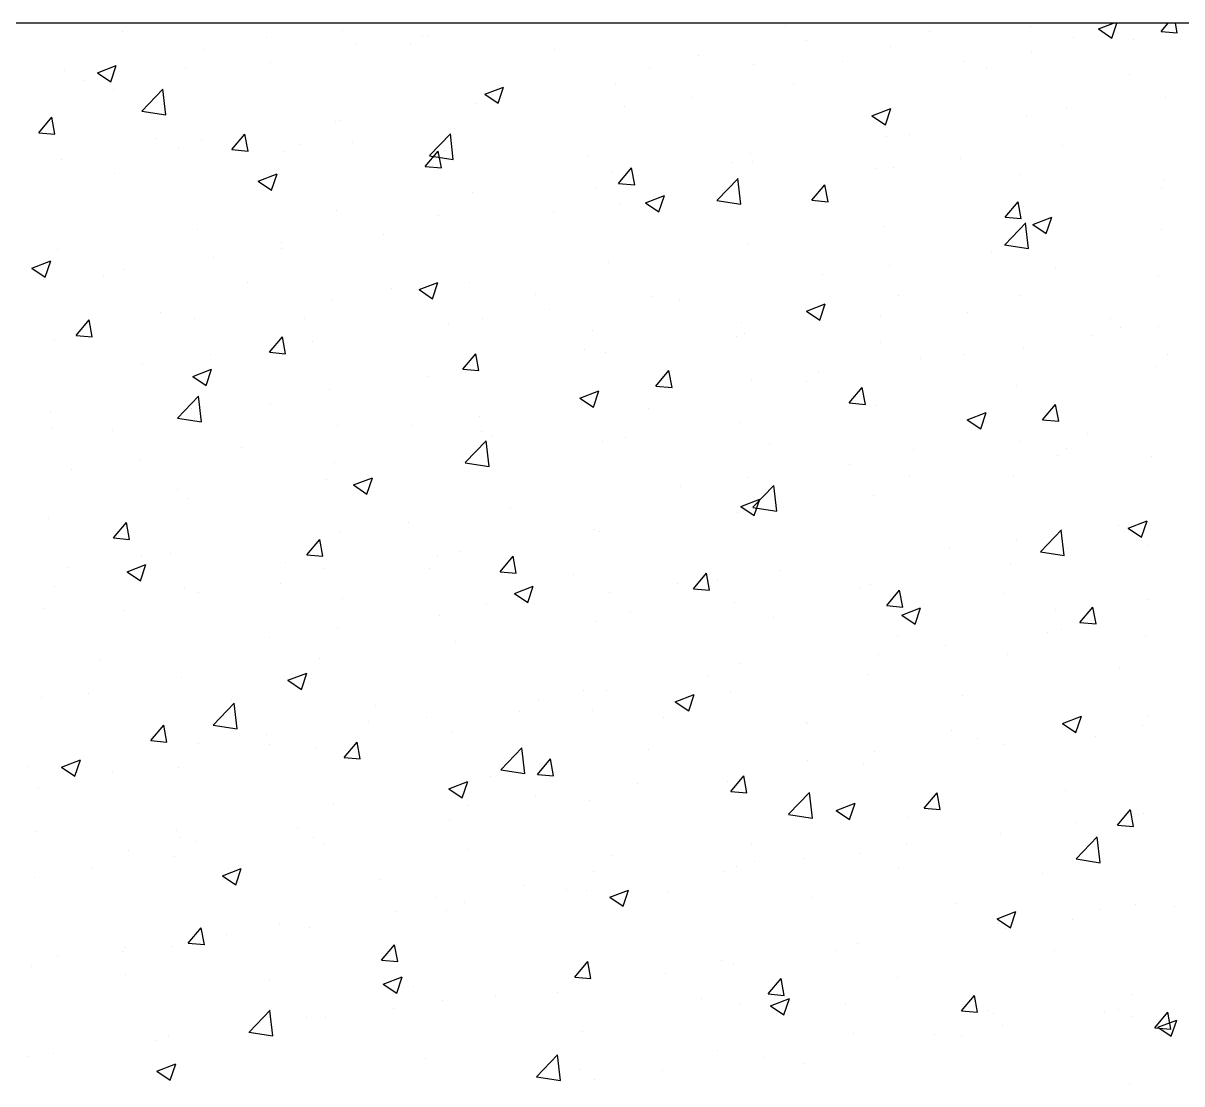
# Model space of a CAD drawing. Header units: millimetres. Extents: x 331487 to 517269, y 198509 to 399936.
# Drawn here: x 400862.5 to 401292.5, y 399542.7 to 399936.5 of the extents above; entities that cross this region are included whole.
import ezdxf

# ---------------------------------------------------------------- set-up
doc = ezdxf.new("R2010")
doc.units = ezdxf.units.MM
doc.header["$MEASUREMENT"] = 0
doc.layers.add('COLUMN', color=6, linetype='Continuous')

msp = doc.modelspace()

# ---------------------------------------------------------------- linework, layer by layer
at = {"layer": 'COLUMN'}
msp.add_line((420345.71, 399936.48), (392220.13, 399936.48), dxfattribs=at)
at = {"layer": 'COLUMN', "color": 2, "linetype": 'Continuous'}
for p, q in [((401145.38, 399935.54), (401145.38, 399935.54)), ((401236.14, 399935.18), (401236.14, 399935.18)), ((401261.52, 399934.32), (401267.15, 399936.48)), ((401266.5, 399930.96), (401268.35, 399936.48)), ((401284.78, 399933.37), (401287.38, 399936.48)), ((401290.75, 399932.85), (401290.08, 399936.48)), ((400899.55, 399933.39), (400899.55, 399933.39)), ((400952.94, 399931.13), (400952.94, 399931.13)), ((400981.11, 399933.63), (400981.11, 399933.63)), ((401010.87, 399931.75), (401010.87, 399931.75)), ((401012.75, 399931.96), (401012.75, 399931.96)), ((401198.76, 399933.29), (401198.76, 399933.29)), ((401252.14, 399931.03), (401252.14, 399931.03)), ((401261.53, 399934.32), (401266.5, 399930.96)), ((401274.56, 399930.49), (401274.56, 399930.49)), ((401284.78, 399933.37), (401290.76, 399932.85)), ((400929.77, 399926.59), (400929.77, 399926.59)), ((400985.84, 399928.45), (400985.84, 399928.45)), ((401006.32, 399928.88), (401006.32, 399928.88)), ((401059.7, 399926.62), (401059.7, 399926.62)), ((401153.34, 399930.02), (401153.34, 399930.02)), ((401184.2, 399927.68), (401184.2, 399927.68)), ((400954.43, 399921.95), (400954.43, 399921.95)), ((401113.08, 399924.37), (401113.08, 399924.37)), ((401166.46, 399922.11), (401166.46, 399922.11)), ((401211.66, 399922.21), (401211.66, 399922.21)), ((401236.69, 399925.5), (401236.69, 399925.5)), ((400877.83, 399919.09), (400877.83, 399919.09)), ((400890.08, 399918.08), (400897.08, 399920.77)), ((400890.08, 399918.08), (400895.05, 399914.73)), ((400895.05, 399914.72), (400897.08, 399920.77)), ((400922.68, 399920.14), (400922.68, 399920.14)), ((401095.03, 399920.01), (401095.03, 399920.01)), ((401133.69, 399921.28), (401133.69, 399921.28)), ((401219.85, 399919.85), (401219.85, 399919.85)), ((401273.23, 399917.6), (401273.23, 399917.6)), ((400884.81, 399915.15), (400884.81, 399915.15)), ((401082.34, 399914.24), (401082.34, 399914.24)), ((401148.5, 399913.89), (401148.5, 399913.89)), ((400896.11, 399911.94), (400896.11, 399911.94)), ((400906.57, 399903.84), (400914.36, 399911.96)), ((400915.43, 399902.43), (400914.32, 399911.93)), ((401033.79, 399910.07), (401040.79, 399912.76)), ((401033.79, 399910.07), (401038.76, 399906.72)), ((401036.71, 399910), (401036.71, 399910)), ((401038.76, 399906.72), (401040.79, 399912.76)), ((401110.63, 399908.91), (401110.63, 399908.91)), ((401286.26, 399908.93), (401286.26, 399908.93)), ((401030.4, 399906.74), (401030.4, 399906.74)), ((401085.59, 399905.61), (401085.59, 399905.61)), ((401177.5, 399902.06), (401184.5, 399904.75)), ((401182.47, 399898.71), (401184.5, 399904.75)), ((401249.85, 399905.04), (401249.85, 399905.04)), ((400868.3, 399895.81), (400873.12, 399901.55)), ((400874.27, 399895.28), (400873.12, 399901.55)), ((400906.54, 399903.81), (400915.43, 399902.43)), ((400979.89, 399900.34), (400979.89, 399900.34)), ((401177.5, 399902.06), (401182.48, 399898.71)), ((401234.92, 399901.89), (401234.92, 399901.89)), ((400868.3, 399895.81), (400874.27, 399895.28)), ((400978.39, 399899.99), (400978.39, 399899.99)), ((401022.44, 399897.3), (401022.44, 399897.3)), ((400911.96, 399893.73), (400911.96, 399893.73)), ((400928.55, 399893.3), (400928.55, 399893.3)), ((400940.02, 399889.53), (400944.84, 399895.28)), ((400946, 399889), (400944.84, 399895.27)), ((400984.57, 399892.31), (400984.57, 399892.31)), ((401013.29, 399887.29), (401021.08, 399895.41)), ((401022.15, 399885.88), (401021.05, 399895.37)), ((401182.98, 399894.39), (401182.98, 399894.39)), ((401191.54, 399895.03), (401191.54, 399895.03)), ((400920.07, 399889.98), (400920.07, 399889.98)), ((400940.02, 399889.53), (400946, 399889.01)), ((400959.53, 399889.01), (400959.53, 399889.01)), ((400965.34, 399891.48), (400965.34, 399891.48)), ((401011.75, 399883.26), (401016.57, 399889)), ((401013.26, 399887.26), (401022.15, 399885.88)), ((401017.72, 399882.73), (401016.57, 399889)), ((401018.72, 399889.22), (401018.72, 399889.22)), ((401132.47, 399887.99), (401132.47, 399887.99)), ((401248.26, 399891.05), (401248.26, 399891.05)), ((400876.61, 399885.8), (400876.61, 399885.8)), ((401011.75, 399883.26), (401017.73, 399882.73)), ((401072.1, 399886.97), (401072.1, 399886.97)), ((401125.48, 399884.71), (401125.48, 399884.71)), ((401133.22, 399885.02), (401133.22, 399885.02)), ((401210.38, 399886.06), (401210.38, 399886.06)), ((400896.38, 399880.7), (400896.38, 399880.7)), ((400949.77, 399877.82), (400956.77, 399880.51)), ((400954.74, 399874.46), (400956.77, 399880.51)), ((401081.13, 399880.95), (401081.13, 399880.95)), ((401083.47, 399876.98), (401088.3, 399882.73)), ((401089.45, 399876.45), (401088.29, 399882.72)), ((401120.02, 399870.74), (401127.81, 399878.85)), ((401128.88, 399869.32), (401127.77, 399878.82)), ((401178.87, 399882.46), (401178.87, 399882.46)), ((401185.35, 399882.77), (401185.35, 399882.77)), ((401232.25, 399880.2), (401232.25, 399880.2)), ((400949.77, 399877.82), (400954.74, 399874.46)), ((401074.9, 399875.01), (401074.9, 399875.01)), ((401083.48, 399876.98), (401089.45, 399876.46)), ((401122.19, 399874.45), (401122.19, 399874.45)), ((401155.2, 399870.71), (401160.02, 399876.45)), ((401161.18, 399870.18), (401160.02, 399876.45)), ((401285.05, 399875.64), (401285.05, 399875.64)), ((401285.63, 399877.94), (401285.63, 399877.94)), ((401029.19, 399873.45), (401029.19, 399873.45)), ((401093.48, 399869.81), (401100.48, 399872.5)), ((401098.45, 399866.45), (401100.48, 399872.5)), ((401119.98, 399870.7), (401128.88, 399869.32)), ((401155.2, 399870.71), (401161.18, 399870.18)), ((401226.93, 399864.43), (401231.75, 399870.18)), ((401232.9, 399863.9), (401231.75, 399870.17)), ((400978.68, 399867.05), (400978.68, 399867.05)), ((401059.29, 399866.17), (401059.29, 399866.17)), ((401084.32, 399869.46), (401084.32, 399869.46)), ((401093.48, 399869.81), (401098.45, 399866.46)), ((401233.7, 399868.6), (401233.7, 399868.6)), ((401016.58, 399865), (401016.58, 399865)), ((401226.74, 399854.19), (401234.53, 399862.3)), ((401226.93, 399864.43), (401232.9, 399863.91)), ((401235.6, 399852.77), (401234.5, 399862.27)), ((401237.19, 399861.8), (401244.2, 399864.49)), ((401237.19, 399861.8), (401242.17, 399858.45)), ((401242.16, 399858.45), (401244.19, 399864.49)), ((400927.33, 399860.01), (400927.33, 399860.01)), ((400996.13, 399857.85), (400996.13, 399857.85)), ((401181.76, 399861.1), (401181.76, 399861.1)), ((401285.1, 399859.92), (401285.1, 399859.92)), ((400958.26, 399854.99), (400958.26, 399854.99)), ((400958.26, 399852.87), (400958.26, 399852.87)), ((401131.25, 399854.7), (401131.25, 399854.7)), ((401226.71, 399854.15), (401235.6, 399852.77)), ((400875.39, 399852.51), (400875.39, 399852.51)), ((400933.23, 399849.57), (400933.23, 399849.57)), ((401221.95, 399851.61), (401221.95, 399851.61)), ((400865.75, 399845.57), (400872.75, 399848.25)), ((400865.75, 399845.57), (400870.72, 399842.21)), ((400870.72, 399842.21), (400872.74, 399848.25)), ((400899.94, 399844.97), (400899.94, 399844.97)), ((401079.91, 399847.66), (401079.91, 399847.66)), ((401184.08, 399846.62), (401184.08, 399846.62)), ((401245.73, 399845.37), (401245.73, 399845.37)), ((400870.07, 399841.26), (400870.07, 399841.26)), ((400892.48, 399842.63), (400892.48, 399842.63)), ((400945.86, 399840.38), (400945.86, 399840.38)), ((401009.46, 399837.56), (401016.46, 399840.25)), ((401014.43, 399834.2), (401016.46, 399840.24)), ((401027.97, 399840.16), (401027.97, 399840.16)), ((401159.04, 399843.32), (401159.04, 399843.32)), ((401283.83, 399842.35), (401283.83, 399842.35)), ((400999.25, 399838.12), (400999.25, 399838.12)), ((401009.46, 399837.56), (401014.43, 399834.2)), ((401052.63, 399835.87), (401052.63, 399835.87)), ((400977.46, 399833.76), (400977.46, 399833.76)), ((401095.89, 399835.01), (401095.89, 399835.01)), ((401106.01, 399833.61), (401106.01, 399833.61)), ((401153.17, 399829.55), (401160.17, 399832.24)), ((401158.14, 399826.19), (401160.17, 399832.24)), ((401159.39, 399831.36), (401159.39, 399831.36)), ((401187.41, 399835.36), (401187.41, 399835.36)), ((401232.49, 399835.31), (401232.49, 399835.31)), ((400913.57, 399829.2), (400913.57, 399829.2)), ((401058.01, 399830.02), (401058.01, 399830.02)), ((401153.17, 399829.55), (401158.15, 399826.19)), ((401180.55, 399827.81), (401180.55, 399827.81)), ((401212.78, 399829.1), (401212.78, 399829.1)), ((400882.17, 399820.59), (400886.99, 399826.33)), ((400888.15, 399820.06), (400886.99, 399826.33)), ((400926.12, 399826.72), (400926.12, 399826.72)), ((400966.95, 399826.95), (400966.95, 399826.95)), ((401020.33, 399824.69), (401020.33, 399824.69)), ((401032.98, 399826.73), (401032.98, 399826.73)), ((401129.09, 399825.35), (401129.09, 399825.35)), ((401266.16, 399826.85), (401266.16, 399826.85)), ((401269.69, 399823.41), (401269.69, 399823.41)), ((401283.83, 399823.77), (401283.83, 399823.77)), ((400874.18, 399819.22), (400874.18, 399819.22)), ((400882.17, 399820.59), (400888.15, 399820.06)), ((400953.9, 399814.31), (400958.72, 399820.06)), ((400959.87, 399813.78), (400958.72, 399820.05)), ((400969.83, 399818.41), (400969.83, 399818.41)), ((401073.71, 399822.43), (401073.71, 399822.43)), ((401127.1, 399820.18), (401127.1, 399820.18)), ((401130.04, 399821.41), (401130.04, 399821.41)), ((401258.8, 399820.48), (401258.8, 399820.48)), ((400953.9, 399814.31), (400959.88, 399813.79)), ((401070.77, 399815.34), (401070.77, 399815.34)), ((401078.69, 399814.37), (401078.69, 399814.37)), ((401180.48, 399817.92), (401180.48, 399817.92)), ((401233.86, 399815.67), (401233.86, 399815.67)), ((400906.92, 399810.13), (400906.92, 399810.13)), ((400931.95, 399813.43), (400931.95, 399813.43)), ((401025.62, 399808.04), (401030.44, 399813.78)), ((401031.6, 399807.51), (401030.44, 399813.78)), ((401195.64, 399812.16), (401195.64, 399812.16)), ((401211.37, 399813.4), (401211.37, 399813.4)), ((401287.24, 399813.41), (401287.24, 399813.41)), ((400925.44, 399805.3), (400932.44, 399807.99)), ((400930.41, 399801.95), (400932.43, 399807.99)), ((401025.62, 399808.04), (401031.6, 399807.51)), ((401026.76, 399806.87), (401026.76, 399806.87)), ((401097.35, 399801.76), (401102.17, 399807.51)), ((401103.33, 399801.23), (401102.17, 399807.5)), ((401157.77, 399807.18), (401157.77, 399807.18)), ((401282.61, 399809.06), (401282.61, 399809.06)), ((400925.44, 399805.3), (400930.41, 399801.95)), ((401012.45, 399805.33), (401012.45, 399805.33)), ((401097.35, 399801.76), (401103.33, 399801.24)), ((401132.74, 399803.88), (401132.74, 399803.88)), ((401153.05, 399803.39), (401153.05, 399803.39)), ((401169.08, 399795.49), (401173.9, 399801.23)), ((401175.05, 399794.96), (401173.89, 399801.23)), ((401231.27, 399802.02), (401231.27, 399802.02)), ((400919.83, 399789.88), (400927.62, 399797.99)), ((400928.69, 399788.46), (400927.58, 399797.96)), ((400976.24, 399800.47), (400976.24, 399800.47)), ((401069.15, 399797.3), (401076.15, 399799.98)), ((401069.15, 399797.3), (401074.12, 399793.94)), ((401074.12, 399793.94), (401076.15, 399799.98)), ((400924.9, 399793.43), (400924.9, 399793.43)), ((400954.13, 399795.32), (400954.13, 399795.32)), ((401069.58, 399795.57), (401069.58, 399795.57)), ((401094.73, 399793.38), (401094.73, 399793.38)), ((401169.08, 399795.49), (401175.05, 399794.96)), ((401179.33, 399794.52), (401179.33, 399794.52)), ((401240.8, 399789.21), (401245.62, 399794.96)), ((401246.78, 399788.68), (401245.62, 399794.95)), ((400872.59, 399791.8), (400872.59, 399791.8)), ((400919.79, 399789.84), (400928.69, 399788.46)), ((400925.97, 399789.55), (400925.97, 399789.55)), ((401031.71, 399790.58), (401031.71, 399790.58)), ((401212.86, 399789.29), (401219.86, 399791.97)), ((401212.86, 399789.29), (401217.84, 399785.93)), ((401217.83, 399785.93), (401219.86, 399791.97)), ((401240.8, 399789.21), (401246.78, 399788.69)), ((400872.96, 399785.93), (400872.96, 399785.93)), ((400895.81, 399785.31), (400895.81, 399785.31)), ((400979.35, 399787.29), (400979.35, 399787.29)), ((401006.67, 399787.29), (401006.67, 399787.29)), ((401032.73, 399785.04), (401032.73, 399785.04)), ((401128.82, 399788.12), (401128.82, 399788.12)), ((401257.52, 399784.33), (401257.52, 399784.33)), ((401026.55, 399773.33), (401034.34, 399781.44)), ((401035.41, 399771.91), (401034.31, 399781.41)), ((401036.41, 399783.37), (401036.41, 399783.37)), ((401077.48, 399781.08), (401077.48, 399781.08)), ((401086.12, 399782.78), (401086.12, 399782.78)), ((401139.5, 399780.53), (401139.5, 399780.53)), ((401232.49, 399781.04), (401232.49, 399781.04)), ((400943.52, 399778.97), (400943.52, 399778.97)), ((401192.88, 399778.27), (401192.88, 399778.27)), ((401246.26, 399776.01), (401246.26, 399776.01)), ((401249.56, 399778.41), (401249.56, 399778.41)), ((401281.4, 399775.77), (401281.4, 399775.77)), ((400905.65, 399773.99), (400905.65, 399773.99)), ((400978.09, 399773.36), (400978.09, 399773.36)), ((401025.54, 399773.58), (401025.54, 399773.58)), ((401026.52, 399773.29), (401035.41, 399771.91)), ((401169.34, 399772.72), (401169.34, 399772.72)), ((400880.61, 399770.69), (400880.61, 399770.69)), ((400975.03, 399767.18), (400975.03, 399767.18)), ((400985.13, 399765.04), (400992.13, 399767.73)), ((400990.1, 399761.69), (400992.13, 399767.73)), ((401131.46, 399767.74), (401131.46, 399767.74)), ((401191.24, 399768.4), (401191.24, 399768.4)), ((401230.06, 399768.73), (401230.06, 399768.73)), ((400919.78, 399763.35), (400919.78, 399763.35)), ((400985.13, 399765.04), (400990.1, 399761.69)), ((401106.43, 399764.44), (401106.43, 399764.44)), ((401133.27, 399756.77), (401141.06, 399764.89)), ((401142.14, 399755.36), (401141.03, 399764.86)), ((400923.69, 399760.14), (400923.69, 399760.14)), ((401128.84, 399757.03), (401135.84, 399759.72)), ((401132.92, 399758.39), (401132.92, 399758.39)), ((401133.81, 399753.68), (401135.84, 399759.72)), ((401178.12, 399761.23), (401178.12, 399761.23)), ((401043.27, 399756.13), (401043.27, 399756.13)), ((401127.61, 399754.83), (401127.61, 399754.83)), ((401128.84, 399757.03), (401133.81, 399753.68)), ((401133.24, 399756.74), (401142.14, 399755.36)), ((400871.75, 399752.64), (400871.75, 399752.64)), ((400896.05, 399745.37), (400900.87, 399751.11)), ((400902.02, 399744.84), (400900.87, 399751.11)), ((401005.4, 399751.14), (401005.4, 399751.14)), ((401269.09, 399749.88), (401269.09, 399749.88)), ((401272.55, 399749.02), (401279.55, 399751.71)), ((401277.52, 399745.67), (401279.55, 399751.71)), ((400896.05, 399745.37), (400902.02, 399744.85)), ((400980.37, 399747.85), (400980.37, 399747.85)), ((401074.6, 399748.38), (401074.6, 399748.38)), ((401076.26, 399747.79), (401076.26, 399747.79)), ((401240, 399740.22), (401247.79, 399748.34)), ((401248.86, 399738.81), (401247.75, 399748.31)), ((401272.55, 399749.02), (401277.53, 399745.67)), ((400967.77, 399739.09), (400972.59, 399744.84)), ((400973.75, 399738.56), (400972.59, 399744.83)), ((401206.18, 399741.6), (401206.18, 399741.6)), ((401231.22, 399744.89), (401231.22, 399744.89)), ((401280.18, 399742.48), (401280.18, 399742.48)), ((400906.5, 399738.45), (400906.5, 399738.45)), ((400917.21, 399739.53), (400917.21, 399739.53)), ((400967.77, 399739.09), (400973.75, 399738.57)), ((401016.28, 399738.37), (401016.28, 399738.37)), ((401024.32, 399740.29), (401024.32, 399740.29)), ((401039.5, 399732.82), (401044.32, 399738.56)), ((401045.47, 399732.29), (401044.32, 399738.56)), ((401239.97, 399740.19), (401248.86, 399738.81)), ((400879.34, 399734.54), (400879.34, 399734.54)), ((400901.1, 399732.79), (400908.11, 399735.48)), ((400901.1, 399732.79), (400906.08, 399729.43)), ((400906.08, 399729.43), (400908.1, 399735.48)), ((400959.88, 399736.19), (400959.88, 399736.19)), ((400973.81, 399733.89), (400973.81, 399733.89)), ((401013.26, 399733.94), (401013.26, 399733.94)), ((401039.5, 399732.82), (401045.48, 399732.3)), ((401143.03, 399733.28), (401143.03, 399733.28)), ((401228.84, 399735.44), (401228.84, 399735.44)), ((400957.97, 399728.36), (400957.97, 399728.36)), ((401066.64, 399731.68), (401066.64, 399731.68)), ((401105.16, 399728.3), (401105.16, 399728.3)), ((401111.23, 399726.54), (401116.05, 399732.29)), ((401117.2, 399726.01), (401116.04, 399732.28)), ((401120.02, 399729.43), (401120.02, 399729.43)), ((400874.2, 399727.27), (400874.2, 399727.27)), ((400922.47, 399726.85), (400922.47, 399726.85)), ((400927.58, 399725.02), (400927.58, 399725.02)), ((401044.82, 399724.78), (401051.82, 399727.47)), ((401044.82, 399724.78), (401049.79, 399721.43)), ((401049.79, 399721.42), (401051.82, 399727.47)), ((401080.12, 399725), (401080.12, 399725)), ((401111.23, 399726.54), (401117.2, 399726.02)), ((401173.41, 399727.17), (401173.41, 399727.17)), ((401176.9, 399727.94), (401176.9, 399727.94)), ((401182.95, 399720.27), (401187.77, 399726.01)), ((401188.93, 399719.74), (401187.77, 399726.01)), ((401226.79, 399724.91), (401226.79, 399724.91)), ((400980.96, 399722.76), (400980.96, 399722.76)), ((401034.34, 399720.5), (401034.34, 399720.5)), ((401126.39, 399721.54), (401126.39, 399721.54)), ((401182.95, 399720.27), (401188.93, 399719.74)), ((401254.68, 399713.99), (401259.5, 399719.74)), ((401260.65, 399713.46), (401259.5, 399719.73)), ((401280.17, 399722.66), (401280.17, 399722.66)), ((400870.53, 399719.35), (400870.53, 399719.35)), ((400899.65, 399718.35), (400899.65, 399718.35)), ((401016.97, 399716.69), (401016.97, 399716.69)), ((401087.73, 399718.25), (401087.73, 399718.25)), ((401141.11, 399715.99), (401141.11, 399715.99)), ((401188.53, 399716.77), (401195.53, 399719.46)), ((401188.53, 399716.77), (401193.5, 399713.42)), ((401193.5, 399713.42), (401195.53, 399719.46)), ((401245.43, 399718.74), (401245.43, 399718.74)), ((400979.09, 399711.7), (400979.09, 399711.7)), ((401075.05, 399714.5), (401075.05, 399714.5)), ((401194.49, 399713.74), (401194.49, 399713.74)), ((401247.87, 399711.48), (401247.87, 399711.48)), ((401254.68, 399713.99), (401260.65, 399713.47)), ((400954.06, 399708.4), (400954.06, 399708.4)), ((401023.11, 399707), (401023.11, 399707)), ((401187.11, 399708.73), (401187.11, 399708.73)), ((401242.78, 399710.44), (401242.78, 399710.44)), ((401278.97, 399709.19), (401278.97, 399709.19)), ((401204.91, 399705.45), (401204.91, 399705.45)), ((400890.9, 399700.09), (400890.9, 399700.09)), ((400972.6, 399700.6), (400972.6, 399700.6)), ((401128.79, 399698.72), (401128.79, 399698.72)), ((401179.88, 399702.16), (401179.88, 399702.16)), ((401227.62, 399702.15), (401227.62, 399702.15)), ((400960.8, 399692.53), (400967.8, 399695.22)), ((400965.77, 399689.17), (400967.79, 399695.21)), ((401116.72, 399693.84), (401116.72, 399693.84)), ((401175.68, 399694.65), (401175.68, 399694.65)), ((401269.39, 399696.79), (401269.39, 399696.79)), ((400921.25, 399693.56), (400921.25, 399693.56)), ((400960.8, 399692.53), (400965.77, 399689.17)), ((400869.31, 399686.06), (400869.31, 399686.06)), ((400886.6, 399687.62), (400886.6, 399687.62)), ((400939.98, 399685.36), (400939.98, 399685.36)), ((401053.81, 399685.56), (401053.81, 399685.56)), ((401070.47, 399688.71), (401070.47, 399688.71)), ((401078.85, 399688.85), (401078.85, 399688.85)), ((401104.51, 399684.52), (401111.51, 399687.21)), ((401109.48, 399681.16), (401111.51, 399687.21)), ((401125.17, 399688.25), (401125.17, 399688.25)), ((401211.07, 399686.78), (401211.07, 399686.78)), ((400933.08, 399675.91), (400940.87, 399684.03)), ((400941.95, 399674.5), (400940.84, 399684)), ((400993.36, 399683.11), (400993.36, 399683.11)), ((401046.75, 399680.85), (401046.75, 399680.85)), ((401073.83, 399681.21), (401073.83, 399681.21)), ((401104.51, 399684.52), (401109.48, 399681.16)), ((400990.66, 399677.24), (400990.66, 399677.24)), ((401012.16, 399678.7), (401012.16, 399678.7)), ((401100.13, 399678.59), (401100.13, 399678.59)), ((401152.75, 399676.76), (401152.75, 399676.76)), ((401248.22, 399676.51), (401255.22, 399679.2)), ((401253.19, 399673.15), (401255.22, 399679.2)), ((401279.63, 399679.31), (401279.63, 399679.31)), ((400909.92, 399670.15), (400914.74, 399675.89)), ((400915.9, 399669.62), (400914.74, 399675.89)), ((400933.05, 399675.88), (400941.95, 399674.5)), ((400952.79, 399672.26), (400952.79, 399672.26)), ((401021.89, 399673.71), (401021.89, 399673.71)), ((401153.51, 399676.34), (401153.51, 399676.34)), ((401206.89, 399674.08), (401206.89, 399674.08)), ((401248.22, 399676.51), (401253.2, 399673.15)), ((401277.75, 399675.9), (401277.75, 399675.9)), ((400909.92, 399670.15), (400915.9, 399669.63)), ((400927.75, 399668.96), (400927.75, 399668.96)), ((400953.84, 399668.69), (400953.84, 399668.69)), ((400981.65, 399663.87), (400986.47, 399669.62)), ((400987.62, 399663.35), (400986.47, 399669.61)), ((401216.48, 399671), (401216.48, 399671)), ((401226.41, 399668.86), (401226.41, 399668.86)), ((401260.28, 399671.83), (401260.28, 399671.83)), ((400971.38, 399667.31), (400971.38, 399667.31)), ((400981.65, 399663.87), (400987.63, 399663.35)), ((401039.81, 399659.36), (401047.6, 399667.48)), ((401048.67, 399657.95), (401047.56, 399667.45)), ((401094.44, 399666.75), (401094.44, 399666.75)), ((401178.6, 399666.01), (401178.6, 399666.01)), ((400864.6, 399660.65), (400864.6, 399660.65)), ((400876.77, 399660.27), (400883.77, 399662.96)), ((400876.77, 399660.27), (400881.75, 399656.92)), ((400881.74, 399656.92), (400883.77, 399662.96)), ((400920.04, 399660.27), (400920.04, 399660.27)), ((401039.78, 399659.33), (401048.67, 399657.95)), ((401053.37, 399657.6), (401058.2, 399663.34)), ((401059.35, 399657.07), (401058.19, 399663.34)), ((401153.57, 399662.71), (401153.57, 399662.71)), ((401174.47, 399661.36), (401174.47, 399661.36)), ((400895.52, 399658.68), (400895.52, 399658.68)), ((401036.12, 399656.74), (401036.12, 399656.74)), ((401053.37, 399657.6), (401059.35, 399657.08)), ((401125.1, 399651.32), (401129.92, 399657.07)), ((401131.08, 399650.79), (401129.92, 399657.06)), ((400868.1, 399652.77), (400868.1, 399652.77)), ((401020.49, 399652.27), (401027.49, 399654.95)), ((401020.49, 399652.27), (401025.46, 399648.91)), ((401025.46, 399648.91), (401027.48, 399654.95)), ((401090.41, 399654.4), (401090.41, 399654.4)), ((401123.96, 399654.96), (401123.96, 399654.96)), ((401125.1, 399651.32), (401131.08, 399650.8)), ((401146.53, 399642.81), (401154.32, 399650.93)), ((401155.39, 399641.4), (401154.29, 399650.89)), ((401196.83, 399645.05), (401201.65, 399650.79)), ((401202.8, 399644.52), (401201.65, 399650.79)), ((401249.26, 399651.78), (401249.26, 399651.78)), ((400977.8, 399646.73), (400977.8, 399646.73)), ((401052.54, 399649.41), (401052.54, 399649.41)), ((401072.61, 399647.92), (401072.61, 399647.92)), ((401164.2, 399644.26), (401171.2, 399646.94)), ((401169.17, 399640.9), (401171.2, 399646.94)), ((401027.51, 399646.12), (401027.51, 399646.12)), ((401146.5, 399642.78), (401155.39, 399641.4)), ((401164.2, 399644.26), (401169.17, 399640.9)), ((401196.83, 399645.05), (401202.8, 399644.53)), ((401268.55, 399638.77), (401273.37, 399644.52)), ((401274.53, 399638.24), (401273.37, 399644.51)), ((401276.53, 399642.61), (401276.53, 399642.61)), ((401278.36, 399643.17), (401278.36, 399643.17)), ((401020.68, 399640.42), (401020.68, 399640.42)), ((401190.95, 399641.77), (401190.95, 399641.77)), ((401253.33, 399639.87), (401253.33, 399639.87)), ((401268.55, 399638.77), (401274.53, 399638.25)), ((400867.13, 399636.52), (400867.13, 399636.52)), ((400919.48, 399636.72), (400919.48, 399636.72)), ((400920.51, 399634.26), (400920.51, 399634.26)), ((400964.35, 399637.8), (400964.35, 399637.8)), ((400970.16, 399634.02), (400970.16, 399634.02)), ((401225.19, 399635.57), (401225.19, 399635.57)), ((401253.26, 399626.26), (401261.05, 399634.38)), ((401262.12, 399624.85), (401261.01, 399634.34)), ((400901.45, 399629.52), (400901.45, 399629.52)), ((400926.48, 399632.82), (400926.48, 399632.82)), ((400973.89, 399632.01), (400973.89, 399632.01)), ((401027.27, 399629.75), (401027.27, 399629.75)), ((401132.63, 399631.76), (401132.63, 399631.76)), ((401190.17, 399631.56), (401190.17, 399631.56)), ((400918.82, 399626.98), (400918.82, 399626.98)), ((401080.66, 399627.5), (401080.66, 399627.5)), ((401134.04, 399625.24), (401134.04, 399625.24)), ((401152.3, 399626.57), (401152.3, 399626.57)), ((401173.25, 399628.07), (401173.25, 399628.07)), ((401253.22, 399626.22), (401262.12, 399624.84)), ((400888.21, 399623.08), (400888.21, 399623.08)), ((400936.46, 399620.01), (400943.47, 399622.7)), ((400941.43, 399616.66), (400943.46, 399622.7)), ((400941.59, 399620.83), (400941.59, 399620.83)), ((401074.31, 399621.75), (401074.31, 399621.75)), ((401122.74, 399621.67), (401122.74, 399621.67)), ((401127.26, 399623.27), (401127.26, 399623.27)), ((401187.42, 399622.98), (401187.42, 399622.98)), ((401240.8, 399620.73), (401240.8, 399620.73)), ((400866.88, 399619.48), (400866.88, 399619.48)), ((400936.46, 399620.01), (400941.44, 399616.66)), ((400994.98, 399618.57), (400994.98, 399618.57)), ((401048.36, 399616.32), (401048.36, 399616.32)), ((401064.11, 399614.96), (401064.11, 399614.96)), ((401071.4, 399614.63), (401071.4, 399614.63)), ((401080.18, 399612), (401087.18, 399614.69)), ((401085.15, 399608.65), (401087.18, 399614.69)), ((401101.74, 399614.06), (401101.74, 399614.06)), ((401015.99, 399611.74), (401015.99, 399611.74)), ((401026.23, 399609.97), (401026.23, 399609.97)), ((401080.18, 399612), (401085.15, 399608.65)), ((401155.12, 399611.81), (401155.12, 399611.81)), ((401208.51, 399609.55), (401208.51, 399609.55)), ((401275.32, 399609.32), (401275.32, 399609.32)), ((401289.93, 399608.71), (401289.93, 399608.71)), ((401001.2, 399606.68), (401001.2, 399606.68)), ((401019.46, 399607.13), (401019.46, 399607.13)), ((401223.89, 399603.99), (401230.89, 399606.68)), ((401223.89, 399603.99), (401228.86, 399600.64)), ((401228.86, 399600.64), (401230.89, 399606.68)), ((401252.05, 399603.72), (401252.05, 399603.72)), ((401261.89, 399607.3), (401261.89, 399607.3)), ((400923.8, 399594.93), (400928.62, 399600.68)), ((400929.77, 399594.4), (400928.62, 399600.67)), ((400957.67, 399601.73), (400957.67, 399601.73)), ((400968.95, 399600.73), (400968.95, 399600.73)), ((401223.98, 399602.28), (401223.98, 399602.28)), ((401227.02, 399600.43), (401227.02, 399600.43)), ((400923.8, 399594.93), (400929.77, 399594.41)), ((400938.05, 399598.36), (400938.05, 399598.36)), ((400899.35, 399591.72), (400899.35, 399591.72)), ((400900.17, 399593.38), (400900.17, 399593.38)), ((400917.61, 399593.69), (400917.61, 399593.69)), ((400995.52, 399588.65), (401000.34, 399594.4)), ((401001.5, 399588.13), (401000.34, 399594.39)), ((401163.86, 399592.11), (401163.86, 399592.11)), ((401172.04, 399594.79), (401172.04, 399594.79)), ((401245.14, 399592.11), (401245.14, 399592.11)), ((400875.14, 399590.08), (400875.14, 399590.08)), ((400995.52, 399588.65), (401001.5, 399588.13)), ((401067.25, 399582.38), (401072.07, 399588.12)), ((401073.22, 399581.85), (401072.07, 399588.12)), ((401121.53, 399588.38), (401121.53, 399588.38)), ((401125.99, 399587.13), (401125.99, 399587.13)), ((400865.67, 399586.19), (400865.67, 399586.19)), ((400900.61, 399583.43), (400900.61, 399583.43)), ((400996.15, 399579.75), (401003.16, 399582.44)), ((401001.13, 399576.39), (401003.15, 399582.44)), ((401067.25, 399582.38), (401073.23, 399581.86)), ((401100.96, 399583.83), (401100.96, 399583.83)), ((401186.82, 399582.1), (401186.82, 399582.1)), ((400954, 399581.18), (400954, 399581.18)), ((400996.15, 399579.75), (401001.13, 399576.4)), ((401007.38, 399578.92), (401007.38, 399578.92)), ((401070.18, 399581.34), (401070.18, 399581.34)), ((401138.98, 399576.1), (401143.8, 399581.85)), ((401144.95, 399575.58), (401143.79, 399581.84)), ((401018.24, 399573.84), (401018.24, 399573.84)), ((401037.8, 399575.52), (401037.8, 399575.52)), ((401060.76, 399576.66), (401060.76, 399576.66)), ((401114.14, 399574.41), (401114.14, 399574.41)), ((401138.98, 399576.1), (401144.95, 399575.58)), ((401139.87, 399571.74), (401146.87, 399574.43)), ((401144.84, 399568.39), (401146.87, 399574.43)), ((401210.7, 399569.83), (401215.52, 399575.57)), ((401216.68, 399569.3), (401215.52, 399575.57)), ((401274.1, 399576.03), (401274.1, 399576.03)), ((400946.34, 399561.95), (400954.13, 399570.07)), ((400955.2, 399560.54), (400954.1, 399570.03)), ((400999.93, 399570.53), (400999.93, 399570.53)), ((401128.5, 399572.09), (401128.5, 399572.09)), ((401139.87, 399571.74), (401144.84, 399568.39)), ((401167.53, 399572.15), (401167.53, 399572.15)), ((401210.7, 399569.83), (401216.68, 399569.31)), ((401220.91, 399569.9), (401220.91, 399569.9)), ((401263.62, 399569.27), (401263.62, 399569.27)), ((401269.1, 399570.16), (401269.1, 399570.16)), ((401282.43, 399563.55), (401287.25, 399569.3)), ((401288.4, 399563.03), (401287.25, 399569.29)), ((400967.73, 399567.44), (400967.73, 399567.44)), ((400974.89, 399567.24), (400974.89, 399567.24)), ((401222.76, 399568.99), (401222.76, 399568.99)), ((401274.29, 399567.64), (401274.29, 399567.64)), ((401283.58, 399563.73), (401290.58, 399566.42)), ((401288.55, 399560.38), (401290.58, 399566.42)), ((400946.31, 399561.92), (400955.2, 399560.54)), ((401070.18, 399562.08), (401070.18, 399562.08)), ((401170.82, 399561.5), (401170.82, 399561.5)), ((401200.71, 399560.99), (401200.71, 399560.99)), ((401225.75, 399564.28), (401225.75, 399564.28)), ((401282.43, 399563.55), (401288.4, 399563.03)), ((401283.58, 399563.73), (401288.55, 399560.38)), ((400911.74, 399558.92), (400911.74, 399558.92)), ((400916.39, 399560.4), (400916.39, 399560.4)), ((401210.78, 399560.15), (401210.78, 399560.15)), ((400864.45, 399552.9), (400864.45, 399552.9)), ((400873.87, 399553.94), (400873.87, 399553.94)), ((401011.86, 399552.07), (401011.86, 399552.07)), ((401053.07, 399545.4), (401060.86, 399553.52)), ((401061.93, 399543.99), (401060.82, 399553.48)), ((401120.31, 399555.09), (401120.31, 399555.09)), ((401137.56, 399552.67), (401137.56, 399552.67)), ((400912.13, 399547.5), (400919.13, 399550.19)), ((400917.1, 399544.14), (400919.13, 399550.18)), ((401068.97, 399548.05), (401068.97, 399548.05)), ((401099.68, 399547.69), (401099.68, 399547.69)), ((401152.46, 399550.14), (401152.46, 399550.14)), ((400912.13, 399547.5), (400917.11, 399544.14)), ((401053.03, 399545.36), (401061.93, 399543.98)), ((401074.65, 399544.39), (401074.65, 399544.39)), ((401272.89, 399542.75), (401272.89, 399542.75))]:
    msp.add_line(p, q, dxfattribs=at)

doc.saveas('drawing.dxf')
